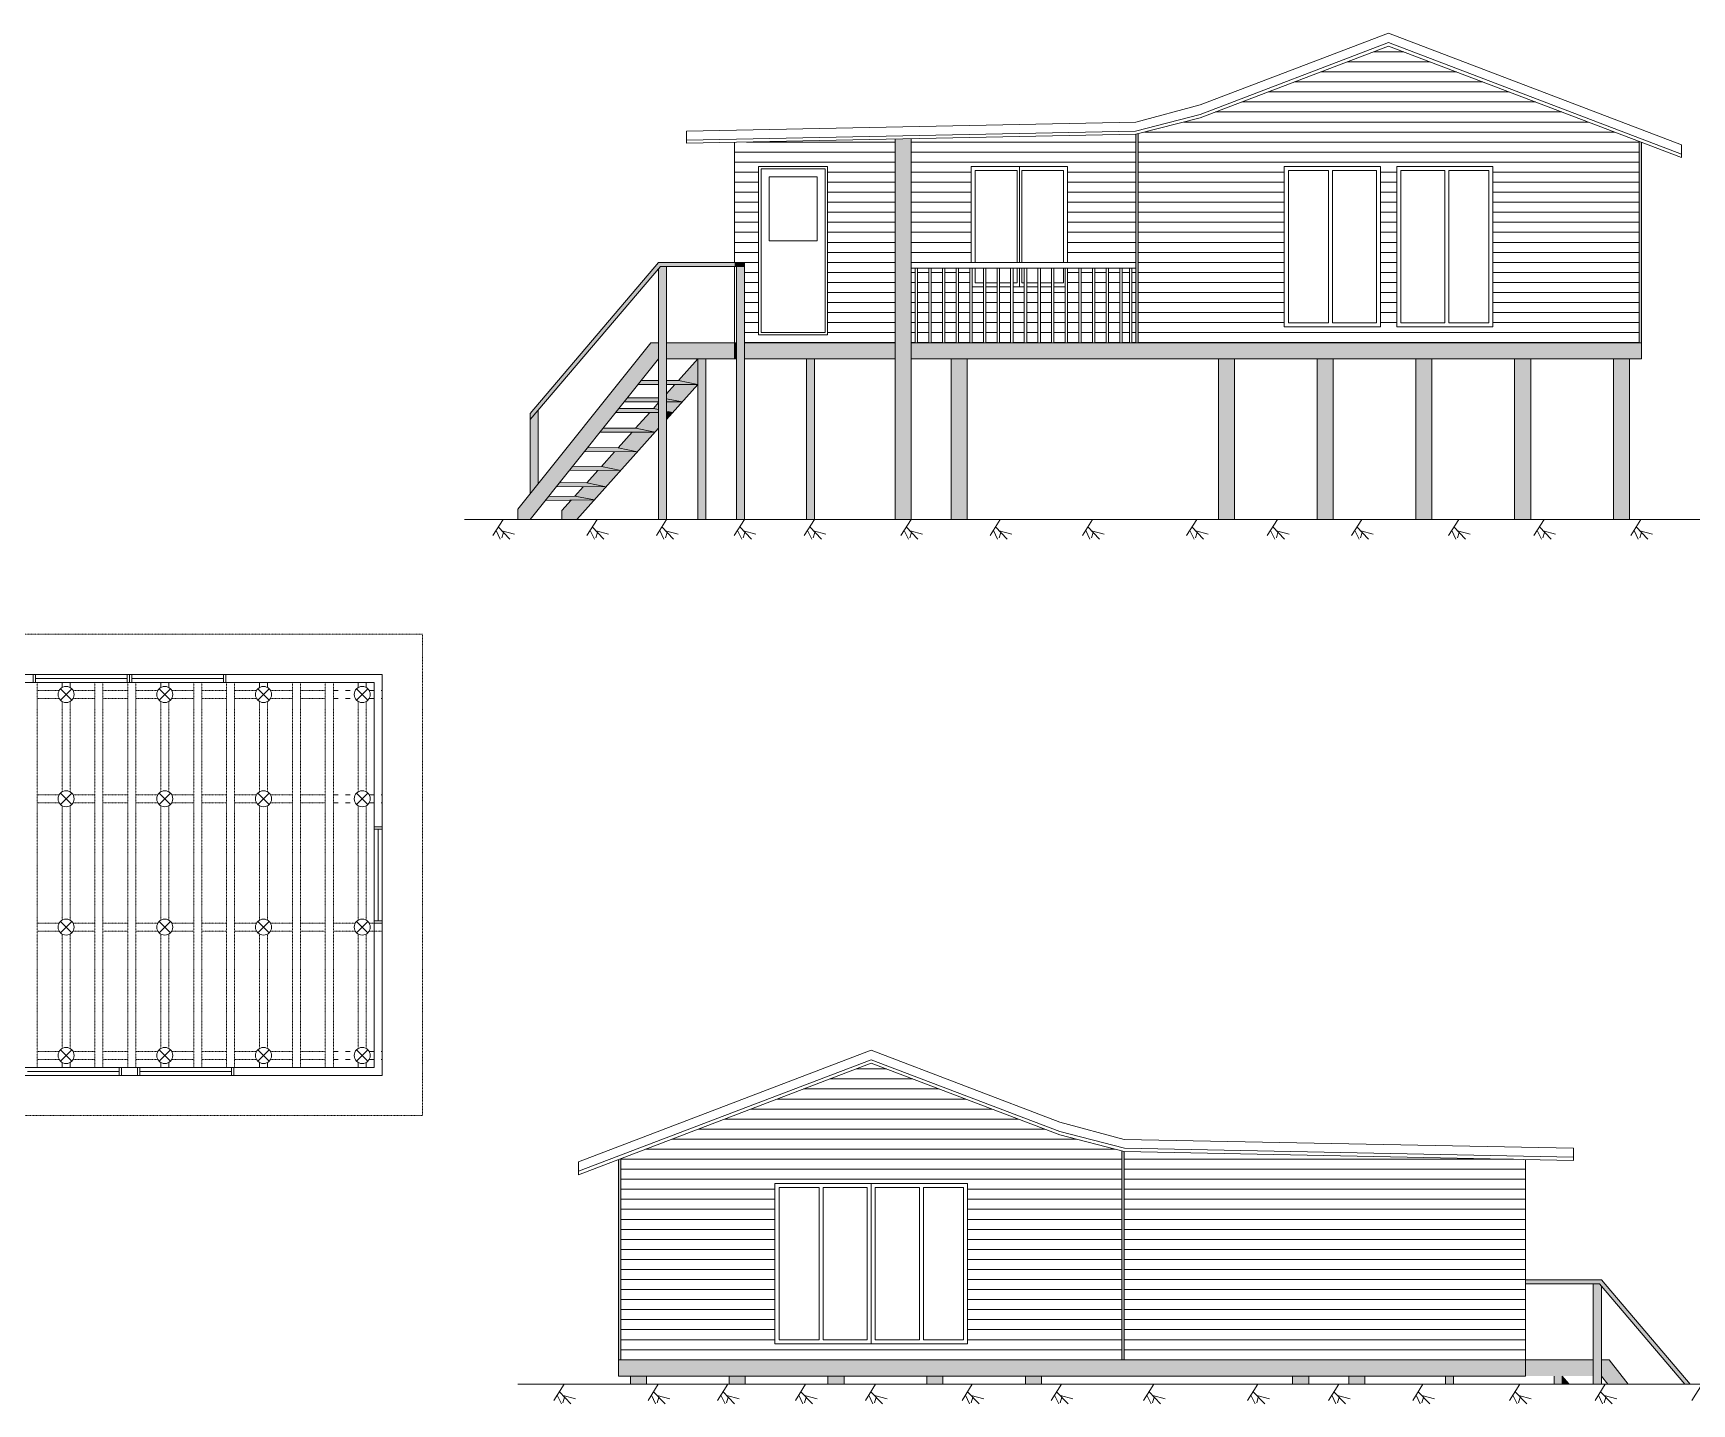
# Model space of a CAD drawing. Header units: millimetres. Extents: x -23978 to 678800, y -72710 to 21371.
# Drawn here: x 647769 to 668435, y 3705 to 20791 of the extents above; entities that cross this region are included whole.
import ezdxf

# ---------------------------------------------------------------- set-up
doc = ezdxf.new("R2010")
doc.units = ezdxf.units.MM
doc.header["$MEASUREMENT"] = 0
doc.linetypes.add('ACAD_ISO03W100', pattern=[30, 12, -18])
doc.linetypes.add('ACAD_ISO10W100', pattern=[18, 12, -3, 0, -3])
for name, color, linetype, lineweight in [('Axis', 1, 'ACAD_ISO10W100', 0), ('common', 4, 'Continuous', 5), ('frame', 1, 'Continuous', 13), ('Main', 6, 'Continuous', 13), ('window', 5, 'Continuous', 5)]:
    doc.layers.add(name, color=color, linetype=linetype, lineweight=lineweight)
doc.layers.add('Hatch', color=7, linetype='Continuous', lineweight=0, true_color=0x6e6e6e)
pattern_1 = [(180, (12098.98, 4308.18), (-7e-15, -125), [])]

msp = doc.modelspace()

# ---------------------------------------------------------------- hatches: boundary and pattern name
at = {"layer": 'Hatch', "ltscale": 5}
h = msp.add_hatch(dxfattribs=at)
h.set_pattern_fill('ANSI31', color=256, scale=1000, angle=135)
h.set_pattern_definition(pattern_1)
h.paths.add_polyline_path([(661537.9, 16930.3), (667777.9, 16930.3), (667777.9, 19441.7), (664657.9, 20630.3), (662307.9, 19735), (661537.9, 19538)])
h.paths.add_polyline_path([(663357.9, 19130.3), (664557.9, 19130.3), (664557.9, 17130.3), (663357.9, 17130.3)], flags=16)
h.paths.add_polyline_path([(663407.9, 19080.3), (663907.9, 19080.3), (663907.9, 17180.3), (663407.9, 17180.3)], flags=0)
h.paths.add_polyline_path([(663957.9, 19080.3), (664507.9, 19080.3), (664507.9, 17180.3), (663957.9, 17180.3)], flags=0)
h.paths.add_polyline_path([(664757.9, 19130.3), (665957.9, 19130.3), (665957.9, 17130.3), (664757.9, 17130.3)], flags=16)
h.paths.add_polyline_path([(664807.9, 19080.3), (665357.9, 19080.3), (665357.9, 17180.3), (664807.9, 17180.3)], flags=0)
h.paths.add_polyline_path([(665407.9, 19080.3), (665907.9, 19080.3), (665907.9, 17180.3), (665407.9, 17180.3)], flags=0)
at = {"layer": 'Hatch', "linetype": 'ACAD_ISO03W100', "ltscale": 20}
h = msp.add_hatch(color=256, dxfattribs=at)
h.dxf.hatch_style = 1
h.paths.add_polyline_path([(659407.9, 16730.3), (659207.9, 16730.3), (659207.9, 14730.3), (659407.9, 14730.3)])
h.paths.add_polyline_path([(662737.9, 16730.3), (662537.9, 16730.3), (662537.9, 14730.3), (662737.9, 14730.3)])
h.paths.add_polyline_path([(663967.9, 16730.3), (663767.9, 16730.3), (663767.9, 14730.3), (663967.9, 14730.3)])
h.paths.add_polyline_path([(665197.9, 16730.3), (664997.9, 16730.3), (664997.9, 14730.3), (665197.9, 14730.3)])
h.paths.add_polyline_path([(666427.9, 16730.3), (666227.9, 16730.3), (666227.9, 14730.3), (666427.9, 14730.3)])
h.paths.add_polyline_path([(667657.9, 16730.3), (667457.9, 16730.3), (667457.9, 14730.3), (667657.9, 14730.3)])
h.paths.add_polyline_path([(667807.9, 16930.3), (658707.9, 16930.3), (658707.9, 16730.3), (667807.9, 16730.3)])
h.paths.add_polyline_path([(658707.9, 16930.3), (658507.9, 16930.3), (658507.9, 14730.3), (658707.9, 14730.3)])
h.paths.add_polyline_path([(658707.9, 19474.3), (658609.1, 19472.3), (658607.9, 16930.3), (658707.9, 16930.3)])
h.paths.add_polyline_path([(658609.1, 19472.3), (658507.9, 19470.3), (658507.9, 16930.3), (658607.9, 16930.3)])
h.paths.add_polyline_path([(657504.1, 16730.3), (657404.1, 16730.3), (657404.1, 14730.3), (657504.1, 14730.3)])
h.paths.add_polyline_path([(656631.9, 17880.3), (656531.9, 17880.3), (656531.9, 14730.3), (656631.9, 14730.3)])
h.paths.add_polyline_path([(658507.9, 16930.3), (656631.9, 16930.3), (656631.9, 16730.3), (658507.9, 16730.3)])
h.paths.add_polyline_path([(656507.9, 16930.3), (655661.9, 16930.3), (655661.9, 16730.3), (656507.9, 16730.3)], flags=17)
h.paths.add_polyline_path([(656150.9, 16730.3), (656050.9, 16730.3), (656050.9, 14730.3), (656150.9, 14730.3)])
h.paths.add_polyline_path([(655661.9, 16461.5), (655561.9, 16461.8), (655561.9, 14730.3), (655661.9, 14730.3)])
h.paths.add_polyline_path([(655661.9, 17880.3), (655585, 17880.3), (655561.9, 17853.1), (655561.9, 16461.8), (655661.9, 16461.5)], flags=17)
h.paths.add_polyline_path([(655561.9, 16930.3), (655465.8, 16930.3), (653805.8, 14855.3), (653805.8, 14730.3), (653961.9, 14730.3), (655561.9, 16730.3)])
h.paths.add_polyline_path([(654061.9, 16090.8), (653961.9, 15973.3), (653961.9, 15050.4), (654061.9, 15175.4)], flags=17)
h.paths.add_polyline_path([(655585, 17880.3), (655661.9, 17880.3), (656507.9, 17880.3), (656507.9, 17930.3), (655561.9, 17930.3), (653961.9, 16050.4), (653961.9, 15973.3), (654061.9, 16090.8)])
at = {"layer": 'Hatch', "ltscale": 5}
h = msp.add_hatch(dxfattribs=at)
h.set_pattern_fill('ANSI31', color=256, scale=1000, angle=135)
h.set_pattern_definition(pattern_1)
h.paths.add_polyline_path([(658507.9, 19470.3), (656507.9, 19430.3), (656507.9, 17930.3), (656631.9, 17930.3), (656631.9, 16930.3), (658507.9, 16930.3)])
h.paths.add_polyline_path([(657667.9, 17030.3), (656807.9, 17030.3), (656807.9, 19130.3), (657667.9, 19130.3)], flags=16)
h.paths.add_polyline_path([(657637.9, 17060.3), (656837.9, 17060.3), (656837.9, 19100.3), (657637.9, 19100.3)], flags=0)
h.paths.add_polyline_path([(657537.9, 18200.3), (656937.9, 18200.3), (656937.9, 19000.3), (657537.9, 19000.3)], flags=0)
h = msp.add_hatch(dxfattribs=at)
h.set_pattern_fill('ANSI31', color=256, scale=1000, angle=135)
h.set_pattern_definition(pattern_1)
h.paths.add_polyline_path([(658707.9, 17930.3), (659457.9, 17930.3), (659457.9, 19130.3), (660657.9, 19130.3), (660657.9, 17930.3), (661507.9, 17930.3), (661507.9, 19530.3), (658707.9, 19474.3)])
h.paths.add_polyline_path([(658757.9, 17860.3), (658707.9, 17860.3), (658707.9, 16930.3), (658757.9, 16930.3)])
h.paths.add_polyline_path([(658787.9, 16930.3), (658927.9, 16930.3), (658927.9, 17860.3), (658787.9, 17860.3)])
h.paths.add_polyline_path([(658957.9, 16930.3), (659097.9, 16930.3), (659097.9, 17860.3), (658957.9, 17860.3)])
h.paths.add_polyline_path([(659127.9, 16930.3), (659267.9, 16930.3), (659267.9, 17860.3), (659127.9, 17860.3)])
h.paths.add_polyline_path([(659297.9, 16930.3), (659437.9, 16930.3), (659437.9, 17860.3), (659297.9, 17860.3)])
h.paths.add_polyline_path([(659467.9, 16930.3), (659607.9, 16930.3), (659607.9, 17630.3), (659467.9, 17630.3)])
h.paths.add_polyline_path([(659637.9, 16930.3), (659777.9, 16930.3), (659777.9, 17630.3), (659637.9, 17630.3)])
h.paths.add_polyline_path([(659947.9, 17630.3), (659807.9, 17630.3), (659807.9, 16930.3), (659947.9, 16930.3)])
h.paths.add_polyline_path([(660117.9, 17630.3), (659977.9, 17630.3), (659977.9, 16930.3), (660117.9, 16930.3)])
h.paths.add_polyline_path([(660287.9, 17630.3), (660147.9, 17630.3), (660147.9, 16930.3), (660287.9, 16930.3)])
h.paths.add_polyline_path([(660457.9, 17630.3), (660317.9, 17630.3), (660317.9, 16930.3), (660457.9, 16930.3)])
h.paths.add_polyline_path([(660627.9, 17630.3), (660487.9, 17630.3), (660487.9, 16930.3), (660627.9, 16930.3)])
h.paths.add_polyline_path([(660797.9, 17860.3), (660657.9, 17860.3), (660657.9, 16930.3), (660797.9, 16930.3)])
h.paths.add_polyline_path([(660967.9, 17860.3), (660827.9, 17860.3), (660827.9, 16930.3), (660967.9, 16930.3)])
h.paths.add_polyline_path([(660997.9, 16930.3), (661137.9, 16930.3), (661137.9, 17860.3), (660997.9, 17860.3)])
h.paths.add_polyline_path([(661307.9, 17860.3), (661167.9, 17860.3), (661167.9, 16930.3), (661307.9, 16930.3)])
h.paths.add_polyline_path([(661427.9, 17860.3), (661337.9, 17860.3), (661337.9, 16930.3), (661427.9, 16930.3)])
h.paths.add_polyline_path([(661457.9, 16930.3), (661507.9, 16930.3), (661507.9, 17860.3), (661457.9, 17860.3)])
at = {"layer": 'Hatch', "linetype": 'ACAD_ISO03W100', "ltscale": 20}
h = msp.add_hatch(color=256, dxfattribs=at)
h.dxf.hatch_style = 1
h.paths.add_polyline_path([(667807.9, 19430.3), (667777.9, 19441.7), (667777.9, 16930.3), (667807.9, 16930.3)])
h.paths.add_polyline_path([(661537.9, 19538), (661507.9, 19530.3), (661507.9, 16930.3), (661537.9, 16930.3)])
h = msp.add_hatch(color=256, dxfattribs=at)
h.dxf.hatch_style = 1
h.paths.add_polyline_path([(656631.9, 17930.3), (656507.9, 17930.3), (656507.9, 17880.3), (656631.9, 17880.3)])
h = msp.add_hatch(color=256, dxfattribs=at)
h.dxf.hatch_style = 1
h.paths.add_polyline_path([(656531.9, 16930.3), (656507.9, 16930.3), (656507.9, 16730.3), (656531.9, 16730.3)])
h = msp.add_hatch(color=256, dxfattribs=at)
h.dxf.hatch_style = 1
h.paths.add_polyline_path([(654907.5, 15135.8), (654621.1, 15136.8), (654517.3, 15021.1), (654762.7, 14974.4)])
h.paths.add_polyline_path([(655089.9, 15339.1), (654803.5, 15340.1), (654665.9, 15186.7), (654907.5, 15135.8)])
h.paths.add_polyline_path([(655298.9, 15572.1), (655012.6, 15573.1), (654848.3, 15390), (655089.9, 15339.1)])
h.paths.add_polyline_path([(655517.1, 15815.2), (655230.7, 15816.2), (655057.3, 15622.9), (655298.9, 15572.1)])
h.paths.add_polyline_path([(655561.9, 16061.7), (655451.3, 16062.1), (655275.4, 15866), (655517.1, 15815.2), (655561.9, 15865.1)])
h.paths.add_polyline_path([(655856.4, 16193.4), (655661.9, 16194), (655661.9, 16077), (655737.7, 16061.1)])
h.paths.add_polyline_path([(655561.9, 16185.3), (655496, 16111.9), (655561.9, 16098.1)])
h.paths.add_polyline_path([(656050.9, 16410.1), (655764.5, 16411.1), (655661.9, 16296.7), (655661.9, 16234.3), (655856.4, 16193.4)])
h.paths.add_polyline_path([(656050.9, 16730.3), (655809.2, 16461), (656050.9, 16410.1)])
h = msp.add_hatch(color=256, dxfattribs=at)
h.dxf.hatch_style = 1
h.paths.add_polyline_path([(655561.9, 16461.8), (655347.7, 16462.5), (655307.8, 16412.7), (655561.9, 16411.8)])
h.paths.add_polyline_path([(655809.2, 16461), (655661.9, 16461.5), (655661.9, 16411.5), (656050.9, 16410.1)])
h.paths.add_polyline_path([(655661.9, 16234.3), (655661.9, 16194), (655856.4, 16193.4)])
h.paths.add_polyline_path([(655561.9, 16244.4), (655174.2, 16245.7), (655134.3, 16195.8), (655561.9, 16194.4)])
h.paths.add_polyline_path([(655561.9, 16098.1), (655496, 16111.9), (655068.4, 16113.4), (655028.5, 16063.5), (655561.9, 16061.7)])
h.paths.add_polyline_path([(655661.9, 16077), (655661.9, 16061.3), (655737.7, 16061.1)])
h.paths.add_polyline_path([(655275.4, 15866), (654871.6, 15867.4), (654831.7, 15817.5), (655517.1, 15815.2)])
h.paths.add_polyline_path([(655057.3, 15622.9), (654677.1, 15624.2), (654637.2, 15574.4), (655298.9, 15572.1)])
h.paths.add_polyline_path([(654848.3, 15390), (654490.6, 15391.2), (654450.7, 15341.3), (655089.9, 15339.1)])
h.paths.add_polyline_path([(654665.9, 15186.7), (654327.9, 15187.8), (654288.1, 15138), (654907.5, 15135.8)])
h.paths.add_polyline_path([(654519, 15020.8), (654190.4, 15015.9), (654149.9, 14965.3), (654762.7, 14974.4)])
h = msp.add_hatch(color=256, dxfattribs=at)
h.dxf.hatch_style = 1
h.paths.add_polyline_path([(655737.7, 16061.1), (655661.9, 16061.3), (655661.9, 15976.6)])
h = msp.add_hatch(color=256, dxfattribs=at)
h.dxf.hatch_style = 1
h.paths.add_polyline_path([(654762.7, 14974.4), (654471.5, 14970.1), (654356.3, 14841.7), (654356.3, 14730.3), (654543.6, 14730.3)])
at = {"layer": 'Hatch', "ltscale": 5}
h = msp.add_hatch(dxfattribs=at)
h.set_pattern_fill('ANSI31', color=256, scale=1000, angle=135)
h.set_pattern_definition([(180, (-7086.78, -8370.44), (-7e-15, -125), [])])
h.paths.add_polyline_path([(655091.7, 4251.7), (661331.7, 4251.7), (661331.7, 6859.3), (660561.7, 7056.4), (658211.7, 7951.7), (655091.7, 6763.1)])
h.paths.add_polyline_path([(657011.7, 6451.7), (658211.7, 6451.7), (659411.7, 6451.7), (659411.7, 4451.7), (658211.7, 4451.7), (657011.7, 4451.7)], flags=16)
h.paths.add_polyline_path([(657061.7, 6401.7), (657561.7, 6401.7), (657561.7, 4501.7), (657061.7, 4501.7)], flags=0)
h.paths.add_polyline_path([(657611.7, 6401.7), (658161.7, 6401.7), (658161.7, 4501.7), (657611.7, 4501.7)], flags=0)
h.paths.add_polyline_path([(658261.7, 6401.7), (658811.7, 6401.7), (658811.7, 4501.7), (658261.7, 4501.7)], flags=0)
h.paths.add_polyline_path([(658861.7, 6401.7), (659361.7, 6401.7), (659361.7, 4501.7), (658861.7, 4501.7)], flags=0)
h.paths.add_polyline_path([(666361.7, 4251.7), (666361.7, 6751.7), (661361.7, 6851.7), (661361.7, 4251.7)])
at = {"layer": 'Hatch', "linetype": 'ACAD_ISO03W100', "ltscale": 20}
h = msp.add_hatch(color=256, dxfattribs=at)
h.dxf.hatch_style = 1
h.paths.add_polyline_path([(655061.7, 6751.7), (655091.7, 6763.1), (655091.7, 4251.7), (655061.7, 4251.7)])
h.paths.add_polyline_path([(661331.7, 6859.3), (661361.7, 6851.7), (661361.7, 4251.7), (661331.7, 4251.7)])
h = msp.add_hatch(color=256, dxfattribs=at)
h.dxf.hatch_style = 1
h.paths.add_polyline_path([(655411.7, 4051.7), (655211.7, 4051.7), (655211.7, 3951.7), (655411.7, 3951.7)])
h.paths.add_polyline_path([(656641.7, 4051.7), (656441.7, 4051.7), (656441.7, 3951.7), (656641.7, 3951.7)])
h.paths.add_polyline_path([(657871.7, 4051.7), (657671.7, 4051.7), (657671.7, 3951.7), (657871.7, 3951.7)])
h.paths.add_polyline_path([(659101.7, 4051.7), (658901.7, 4051.7), (658901.7, 3951.7), (659101.7, 3951.7)])
h.paths.add_polyline_path([(660331.7, 4051.7), (660131.7, 4051.7), (660131.7, 3951.7), (660331.7, 3951.7)])
h.paths.add_polyline_path([(663661.7, 4051.7), (663461.7, 4051.7), (663461.7, 3951.7), (663661.7, 3951.7)])
h.paths.add_polyline_path([(664361.7, 4051.7), (664161.7, 4051.7), (664161.7, 3951.7), (664361.7, 3951.7)])
h.paths.add_polyline_path([(665465.6, 4051.7), (665365.6, 4051.7), (665365.6, 3951.7), (665465.6, 3951.7)])
h.paths.add_polyline_path([(666818.8, 4051.7), (666718.8, 4051.7), (666718.8, 3951.7), (666818.8, 3951.7)], flags=17)
h.paths.add_polyline_path([(667207.8, 4251.7), (666361.7, 4251.7), (666361.7, 4051.7), (667207.8, 4051.7)], flags=17)
h.paths.add_polyline_path([(667307.8, 5174.5), (667284.7, 5201.7), (667207.8, 5201.7), (667207.8, 3951.7), (667307.8, 3951.7)], flags=17)
h.paths.add_polyline_path([(667307.8, 5251.7), (666361.7, 5251.7), (666361.7, 5201.7), (667284.7, 5201.7), (667307.8, 5174.5), (668348.6, 3951.7), (668414.2, 3951.7)])
h.paths.add_polyline_path([(667403.9, 4251.7), (667307.8, 4251.7), (667307.8, 4051.7), (667387.8, 3951.7), (667643.9, 3951.7)], flags=17)
h = msp.add_hatch(color=256, dxfattribs=at)
h.dxf.hatch_style = 1
h.paths.add_polyline_path([(655061.7, 4251.7), (666361.7, 4251.7), (666361.7, 4051.7), (655061.7, 4051.7)])
h = msp.add_hatch(color=256, dxfattribs=at)
h.dxf.hatch_style = 1
h.paths.add_polyline_path([(666818.8, 4051.7), (666818.8, 3951.7), (666908.5, 3951.7)])

# ---------------------------------------------------------------- linework, layer by layer
at = {"layer": 'Axis', "ltscale": 5}
msp.add_line((656507.9, 16730.3), (656531.9, 16730.3), dxfattribs=at)
at = {"layer": 'common', "ltscale": 20}
for p, q in [((658507.9, 19470.3), (658507.9, 14730.3)), ((658707.9, 19474.3), (658707.9, 14730.3)), ((653961.9, 16050.4), (655561.9, 17930.3)), ((653961.9, 15973.3), (655585, 17880.3)), ((655561.9, 17930.3), (656631.9, 17930.3)), ((655561.9, 14730.3), (655561.9, 17853.1)), ((655585, 17880.3), (656631.9, 17880.3)), ((655661.9, 14730.3), (655661.9, 17880.3)), ((656531.9, 14730.3), (656531.9, 17880.3)), ((656631.9, 14730.3), (656631.9, 17930.3)), ((655465.8, 16930.3), (653805.8, 14855.3)), ((655561.9, 16930.3), (655465.8, 16930.3)), ((656507.9, 16930.3), (655661.9, 16930.3)), ((656507.9, 16930.3), (656507.9, 16730.3)), ((667807.9, 16930.3), (658707.9, 16930.3)), ((667807.9, 16930.3), (667807.9, 16730.3)), ((655561.9, 16730.3), (653961.9, 14730.3)), ((656531.9, 16730.3), (655661.9, 16730.3)), ((656050.9, 16730.3), (655809.2, 16461)), ((656050.9, 14730.3), (656050.9, 16730.3)), ((656150.9, 14730.3), (656150.9, 16730.3)), ((656631.9, 16730.3), (658507.9, 16730.3)), ((657404.1, 16730.3), (657404.1, 14730.3)), ((657504.1, 16730.3), (657504.1, 14730.3)), ((658707.9, 16730.3), (667807.9, 16730.3)), ((659207.9, 16730.3), (659207.9, 14730.3)), ((659407.9, 16730.3), (659407.9, 14730.3)), ((662537.9, 16730.3), (662537.9, 14730.3)), ((662737.9, 16730.3), (662737.9, 14730.3)), ((663767.9, 16730.3), (663767.9, 14730.3)), ((663967.9, 16730.3), (663967.9, 14730.3)), ((664997.9, 16730.3), (664997.9, 14730.3)), ((665197.9, 16730.3), (665197.9, 14730.3)), ((666227.9, 16730.3), (666227.9, 14730.3)), ((666427.9, 16730.3), (666427.9, 14730.3)), ((667457.9, 16730.3), (667457.9, 14730.3)), ((667657.9, 16730.3), (667657.9, 14730.3)), ((655307.8, 16412.7), (655561.9, 16411.8)), ((655347.7, 16462.5), (655561.9, 16461.8)), ((655661.9, 16461.5), (655809.2, 16461)), ((655661.9, 16411.5), (656050.9, 16410.1)), ((655764.5, 16411.1), (655661.9, 16296.7)), ((656050.9, 16410.1), (655661.9, 15976.6)), ((656050.9, 16410.1), (655809.2, 16461)), ((655134.3, 16195.8), (655561.9, 16194.4)), ((655174.2, 16245.7), (655561.9, 16244.4)), ((655561.9, 16185.3), (655496, 16111.9)), ((655856.4, 16193.4), (655661.9, 16234.3)), ((655661.9, 16194), (655856.4, 16193.4)), ((653961.9, 15050.4), (653961.9, 16050.4)), ((654061.9, 15175.4), (654061.9, 16090.8)), ((655028.5, 16063.5), (655561.9, 16061.7)), ((655068.4, 16113.4), (655496, 16111.9)), ((655451.3, 16062.1), (655275.4, 15866)), ((655561.9, 16098.1), (655496, 16111.9)), ((655737.7, 16061.1), (655661.9, 16077)), ((655661.9, 16061.3), (655737.7, 16061.1)), ((655561.9, 15865.1), (654543.6, 14730.3)), ((654831.7, 15817.5), (655517.1, 15815.2)), ((654871.6, 15867.4), (655275.4, 15866)), ((655230.7, 15816.2), (655057.3, 15622.9)), ((655517.1, 15815.2), (655275.4, 15866)), ((654637.2, 15574.4), (655298.9, 15572.1)), ((654677.1, 15624.2), (655057.3, 15622.9)), ((655012.6, 15573.1), (654848.3, 15390)), ((655298.9, 15572.1), (655057.3, 15622.9)), ((654450.7, 15341.3), (655089.9, 15339.1)), ((654490.6, 15391.2), (654848.3, 15390)), ((654803.5, 15340.1), (654665.9, 15186.7)), ((655089.9, 15339.1), (654848.3, 15390)), ((654288.1, 15138), (654907.5, 15135.8)), ((654327.9, 15187.8), (654665.9, 15186.7)), ((654621.1, 15136.8), (654517, 15020.8)), ((654907.5, 15135.8), (654665.9, 15186.7)), ((654149.9, 14965.3), (654762.7, 14974.4)), ((654190.4, 15015.9), (654519, 15020.8)), ((654471.5, 14970.1), (654356.3, 14841.7)), ((654762.7, 14974.4), (654517.3, 15021.1)), ((653805.8, 14730.3), (653805.8, 14855.3)), ((654356.3, 14730.3), (654356.3, 14841.7)), ((655661.9, 14730.3), (655561.9, 14730.3)), ((656150.9, 14730.3), (656050.9, 14730.3)), ((656631.9, 14730.3), (656531.9, 14730.3)), ((657404.1, 14730.3), (657504.1, 14730.3)), ((658707.9, 14730.3), (658507.9, 14730.3)), ((659407.9, 14730.3), (659207.9, 14730.3)), ((662737.9, 14730.3), (662537.9, 14730.3)), ((663967.9, 14730.3), (663767.9, 14730.3)), ((665197.9, 14730.3), (664997.9, 14730.3)), ((666427.9, 14730.3), (666227.9, 14730.3)), ((667657.9, 14730.3), (667457.9, 14730.3))]:
    msp.add_line(p, q, dxfattribs=at)
at = {"layer": 'common', "linetype": 'Continuous', "ltscale": 5}
for p, q in [((658707.9, 17930.3), (661507.9, 17930.3)), ((658707.9, 17930.3), (658707.9, 17860.3)), ((658707.9, 17860.3), (661507.9, 17860.3)), ((658757.9, 17860.3), (658757.9, 16930.3)), ((658757.9, 17860.3), (658787.9, 17860.3)), ((658787.9, 17860.3), (658787.9, 16930.3)), ((658927.9, 17860.3), (658927.9, 16930.3)), ((658927.9, 17860.3), (658957.9, 17860.3)), ((658957.9, 17860.3), (658957.9, 16930.3)), ((659097.9, 17860.3), (659097.9, 16930.3)), ((659097.9, 17860.3), (659127.9, 17860.3)), ((659127.9, 17860.3), (659127.9, 16930.3)), ((659267.9, 17860.3), (659267.9, 16930.3)), ((659267.9, 17860.3), (659297.9, 17860.3)), ((659297.9, 17860.3), (659297.9, 16930.3)), ((659437.9, 17860.3), (659437.9, 16930.3)), ((659437.9, 17860.3), (659467.9, 17860.3)), ((659467.9, 17860.3), (659467.9, 16930.3)), ((659607.9, 17860.3), (659607.9, 16930.3)), ((659607.9, 17860.3), (659637.9, 17860.3)), ((659637.9, 17860.3), (659637.9, 16930.3)), ((659777.9, 17860.3), (659777.9, 16930.3)), ((659777.9, 17860.3), (659807.9, 17860.3)), ((659807.9, 17860.3), (659807.9, 16930.3)), ((659947.9, 17860.3), (659947.9, 16930.3)), ((659947.9, 17860.3), (659977.9, 17860.3)), ((659977.9, 17860.3), (659977.9, 16930.3)), ((660117.9, 17860.3), (660117.9, 16930.3)), ((660117.9, 17860.3), (660147.9, 17860.3)), ((660147.9, 17860.3), (660147.9, 16930.3)), ((660287.9, 17860.3), (660287.9, 16930.3)), ((660287.9, 17860.3), (660317.9, 17860.3)), ((660317.9, 17860.3), (660317.9, 16930.3)), ((660457.9, 17860.3), (660457.9, 16930.3)), ((660457.9, 17860.3), (660487.9, 17860.3)), ((660487.9, 17860.3), (660487.9, 16930.3)), ((660627.9, 17860.3), (660627.9, 16930.3)), ((660627.9, 17860.3), (660657.9, 17860.3)), ((660657.9, 17860.3), (660657.9, 16930.3)), ((660797.9, 17860.3), (660797.9, 16930.3)), ((660797.9, 17860.3), (660827.9, 17860.3)), ((660827.9, 17860.3), (660827.9, 16930.3)), ((660967.9, 17860.3), (660967.9, 16930.3)), ((660967.9, 17860.3), (660997.9, 17860.3)), ((660997.9, 17860.3), (660997.9, 16930.3)), ((661137.9, 17860.3), (661137.9, 16930.3)), ((661137.9, 17860.3), (661167.9, 17860.3)), ((661167.9, 17860.3), (661167.9, 16930.3)), ((661307.9, 17860.3), (661307.9, 16930.3)), ((661307.9, 17860.3), (661337.9, 17860.3)), ((661337.9, 17860.3), (661337.9, 16930.3)), ((661427.9, 17860.3), (661427.9, 16930.3)), ((661427.9, 17860.3), (661457.9, 17860.3)), ((661457.9, 17860.3), (661457.9, 16930.3)), ((661507.9, 17930.3), (661507.9, 17860.3)), ((658757.9, 16930.3), (658787.9, 16930.3)), ((658927.9, 16930.3), (658957.9, 16930.3)), ((659097.9, 16930.3), (659127.9, 16930.3)), ((659267.9, 16930.3), (659297.9, 16930.3)), ((659437.9, 16930.3), (659467.9, 16930.3)), ((659607.9, 16930.3), (659637.9, 16930.3)), ((659777.9, 16930.3), (659807.9, 16930.3)), ((659947.9, 16930.3), (659977.9, 16930.3)), ((660117.9, 16930.3), (660147.9, 16930.3)), ((660287.9, 16930.3), (660317.9, 16930.3)), ((660457.9, 16930.3), (660487.9, 16930.3)), ((660627.9, 16930.3), (660657.9, 16930.3)), ((660797.9, 16930.3), (660827.9, 16930.3)), ((660967.9, 16930.3), (660997.9, 16930.3)), ((661137.9, 16930.3), (661167.9, 16930.3)), ((661307.9, 16930.3), (661337.9, 16930.3)), ((661427.9, 16930.3), (661457.9, 16930.3)), ((667307.8, 5251.7), (666361.7, 5251.7)), ((667284.7, 5201.7), (666361.7, 5201.7)), ((667207.8, 3951.7), (667207.8, 5201.7)), ((668348.6, 3951.7), (667284.7, 5201.7)), ((668414.2, 3951.7), (667307.8, 5251.7)), ((667307.8, 3951.7), (667307.8, 5174.5)), ((655061.7, 4251.7), (655061.7, 4051.7)), ((655061.7, 4251.7), (666361.7, 4251.7)), ((666361.7, 4251.7), (666361.7, 4051.7)), ((666361.7, 4251.7), (667207.8, 4251.7)), ((667307.8, 4251.7), (667403.9, 4251.7)), ((667403.9, 4251.7), (667643.9, 3951.7)), ((666361.7, 4051.7), (655061.7, 4051.7)), ((655211.7, 4051.7), (655211.7, 3951.7)), ((655411.7, 4051.7), (655411.7, 3951.7)), ((656441.7, 4051.7), (656441.7, 3951.7)), ((656641.7, 4051.7), (656641.7, 3951.7)), ((657671.7, 4051.7), (657671.7, 3951.7)), ((657871.7, 4051.7), (657871.7, 3951.7)), ((658901.7, 4051.7), (658901.7, 3951.7)), ((659101.7, 4051.7), (659101.7, 3951.7)), ((660131.7, 4051.7), (660131.7, 3951.7)), ((660331.7, 4051.7), (660331.7, 3951.7)), ((663461.7, 4051.7), (663461.7, 3951.7)), ((663661.7, 4051.7), (663661.7, 3951.7)), ((664161.7, 4051.7), (664161.7, 3951.7)), ((664361.7, 4051.7), (664361.7, 3951.7)), ((665365.6, 4051.7), (665365.6, 3951.7)), ((665465.6, 4051.7), (665465.6, 3951.7)), ((666718.8, 3951.7), (666718.8, 4051.7)), ((666818.8, 3951.7), (666818.8, 4051.7)), ((666818.8, 4051.7), (666908.5, 3951.7)), ((667307.8, 4051.7), (667387.8, 3951.7))]:
    msp.add_line(p, q, dxfattribs=at)
at = {"layer": 'frame', "linetype": 'ACAD_ISO03W100', "ltscale": 5}
for p, q in [((647818.8, 12697.1), (647718.8, 12697.1)), ((648128.8, 12697.1), (648128.8, 12633.7)), ((648228.8, 12697.1), (648128.8, 12697.1)), ((648228.8, 12697.1), (648228.8, 12633.7)), ((648638.8, 12697.1), (648538.8, 12697.1)), ((649048.8, 12697.1), (648948.8, 12697.1)), ((649358.8, 12697.1), (649358.8, 12633.7)), ((649458.8, 12697.1), (649358.8, 12697.1)), ((649458.8, 12697.1), (649458.8, 12633.7)), ((649868.8, 12697.1), (649768.8, 12697.1)), ((650278.8, 12697.1), (650178.8, 12697.1)), ((650588.8, 12697.1), (650588.8, 12633.7)), ((650688.8, 12697.1), (650588.8, 12697.1)), ((650688.8, 12697.1), (650688.8, 12633.7)), ((651098.8, 12697.1), (650998.8, 12697.1)), ((651508.8, 12697.1), (651408.8, 12697.1)), ((651818.8, 12697.1), (651818.8, 12633.7)), ((651918.8, 12697.1), (651818.8, 12697.1)), ((651918.8, 12697.1), (651918.8, 12633.7)), ((651508.8, 12597.1), (651782.2, 12597.1)), ((651508.8, 12497.1), (651782.2, 12497.1)), ((651955.4, 12597.1), (652118.8, 12597.1)), ((651955.4, 12497.1), (652118.8, 12497.1)), ((651508.8, 11297.1), (651782.2, 11297.1)), ((651508.8, 11197.1), (651782.2, 11197.1)), ((651955.4, 11297.1), (652118.8, 11297.1)), ((651955.4, 11197.1), (652118.8, 11197.1)), ((652118.8, 11297.1), (652118.8, 11197.1)), ((652118.8, 9697.1), (652118.8, 9597.1)), ((651508.8, 8097.1), (651782.2, 8097.1)), ((651955.4, 8097.1), (652118.8, 8097.1)), ((652118.8, 8097.1), (652118.8, 7997.1)), ((647818.8, 7897.1), (647718.8, 7897.1)), ((648128.8, 7960.5), (648128.8, 7897.1)), ((648228.8, 7897.1), (648128.8, 7897.1)), ((648228.8, 7960.5), (648228.8, 7897.1)), ((648638.8, 7897.1), (648538.8, 7897.1)), ((649048.8, 7897.1), (648948.8, 7897.1)), ((649358.8, 7960.5), (649358.8, 7897.1)), ((649458.8, 7897.1), (649358.8, 7897.1)), ((649458.8, 7960.5), (649458.8, 7897.1)), ((649868.8, 7897.1), (649768.8, 7897.1)), ((650278.8, 7897.1), (650178.8, 7897.1)), ((650588.8, 7960.5), (650588.8, 7897.1)), ((650688.8, 7897.1), (650588.8, 7897.1)), ((650688.8, 7960.5), (650688.8, 7897.1)), ((651098.8, 7897.1), (650998.8, 7897.1)), ((651508.8, 7897.1), (651408.8, 7897.1)), ((651508.8, 7997.1), (651782.2, 7997.1)), ((651818.8, 7960.5), (651818.8, 7897.1)), ((651918.8, 7897.1), (651818.8, 7897.1)), ((651918.8, 7960.5), (651918.8, 7897.1)), ((651955.4, 7997.1), (652118.8, 7997.1))]:
    msp.add_line(p, q, dxfattribs=at)
at = {"layer": 'frame', "linetype": 'ACAD_ISO03W100', "ltscale": 0.002}
for p, q in [((647818.8, 12697.1), (647818.8, 7897.1)), ((648538.8, 12697.1), (648538.8, 7897.1)), ((648638.8, 12697.1), (648638.8, 7897.1)), ((648948.8, 12697.1), (648948.8, 7897.1)), ((649048.8, 12697.1), (649048.8, 7897.1)), ((649768.8, 12697.1), (649768.8, 7897.1)), ((649868.8, 12697.1), (649868.8, 7897.1)), ((650178.8, 12697.1), (650178.8, 7897.1)), ((650278.8, 12697.1), (650278.8, 7897.1)), ((650998.8, 12697.1), (650998.8, 7897.1)), ((651098.8, 12697.1), (651098.8, 7897.1)), ((651408.8, 12697.1), (651408.8, 7897.1)), ((651508.8, 12697.1), (651508.8, 7897.1)), ((647818.8, 12597.1), (648092.2, 12597.1)), ((647818.8, 12497.1), (648092.2, 12497.1)), ((648128.8, 12460.5), (648128.8, 11333.7)), ((648228.8, 12460.5), (648228.8, 11333.7)), ((648265.4, 12597.1), (648538.8, 12597.1)), ((648265.4, 12497.1), (648538.8, 12497.1)), ((648638.8, 12597.1), (648948.8, 12597.1)), ((648638.8, 12497.1), (648948.8, 12497.1)), ((649048.8, 12597.1), (649322.2, 12597.1)), ((649048.8, 12497.1), (649322.2, 12497.1)), ((649358.8, 12460.5), (649358.8, 11333.7)), ((649458.8, 12460.5), (649458.8, 11333.7)), ((649495.4, 12597.1), (649768.8, 12597.1)), ((649495.4, 12497.1), (649768.8, 12497.1)), ((649868.8, 12597.1), (650178.8, 12597.1)), ((649868.8, 12497.1), (650178.8, 12497.1)), ((650278.8, 12597.1), (650552.2, 12597.1)), ((650278.8, 12497.1), (650552.2, 12497.1)), ((650588.8, 12460.5), (650588.8, 11333.7)), ((650688.8, 12460.5), (650688.8, 11333.7)), ((650725.4, 12597.1), (650998.8, 12597.1)), ((650725.4, 12497.1), (650998.8, 12497.1)), ((651098.8, 12597.1), (651408.8, 12597.1)), ((651098.8, 12497.1), (651408.8, 12497.1)), ((651818.8, 12460.5), (651818.8, 11333.7)), ((651918.8, 12460.5), (651918.8, 11333.7)), ((652118.8, 12497.1), (652118.8, 12597.1)), ((647818.8, 11297.1), (648092.2, 11297.1)), ((647818.8, 11197.1), (648092.2, 11197.1)), ((648128.8, 11160.5), (648128.8, 9733.7)), ((648228.8, 11160.5), (648228.8, 9733.7)), ((648265.4, 11297.1), (648538.8, 11297.1)), ((648265.4, 11197.1), (648538.8, 11197.1)), ((648638.8, 11297.1), (648948.8, 11297.1)), ((648638.8, 11197.1), (648948.8, 11197.1)), ((649048.8, 11297.1), (649322.2, 11297.1)), ((649048.8, 11197.1), (649322.2, 11197.1)), ((649358.8, 11160.5), (649358.8, 9733.7)), ((649458.8, 11160.5), (649458.8, 9733.7)), ((649495.4, 11297.1), (649768.8, 11297.1)), ((649495.4, 11197.1), (649768.8, 11197.1)), ((649868.8, 11297.1), (650178.8, 11297.1)), ((649868.8, 11197.1), (650178.8, 11197.1)), ((650278.8, 11297.1), (650552.2, 11297.1)), ((650278.8, 11197.1), (650552.2, 11197.1)), ((650588.8, 11160.5), (650588.8, 9733.7)), ((650688.8, 11160.5), (650688.8, 9733.7)), ((650725.4, 11297.1), (650998.8, 11297.1)), ((650725.4, 11197.1), (650998.8, 11197.1)), ((651098.8, 11297.1), (651408.8, 11297.1)), ((651098.8, 11197.1), (651408.8, 11197.1)), ((651818.8, 11160.5), (651818.8, 9733.7)), ((651918.8, 11160.5), (651918.8, 9733.7)), ((647818.8, 9697.1), (648092.2, 9697.1)), ((647818.8, 9597.1), (648092.2, 9597.1)), ((648128.8, 9560.5), (648128.8, 8133.7)), ((648228.8, 9560.5), (648228.8, 8133.7)), ((648265.4, 9697.1), (648538.8, 9697.1)), ((648265.4, 9597.1), (648538.8, 9597.1)), ((648638.8, 9697.1), (648948.8, 9697.1)), ((648638.8, 9597.1), (648948.8, 9597.1)), ((649048.8, 9697.1), (649322.2, 9697.1)), ((649048.8, 9597.1), (649322.2, 9597.1)), ((649358.8, 9560.5), (649358.8, 8133.7)), ((649458.8, 9560.5), (649458.8, 8133.7)), ((649495.4, 9697.1), (649768.8, 9697.1)), ((649495.4, 9597.1), (649768.8, 9597.1)), ((649868.8, 9697.1), (650178.8, 9697.1)), ((649868.8, 9597.1), (650178.8, 9597.1)), ((650278.8, 9697.1), (650552.2, 9697.1)), ((650278.8, 9597.1), (650552.2, 9597.1)), ((650588.8, 9560.5), (650588.8, 8133.7)), ((650688.8, 9560.5), (650688.8, 8133.7)), ((650725.4, 9697.1), (650998.8, 9697.1)), ((650725.4, 9597.1), (650998.8, 9597.1)), ((651098.8, 9697.1), (651408.8, 9697.1)), ((651098.8, 9597.1), (651408.8, 9597.1)), ((651508.8, 9697.1), (651782.2, 9697.1)), ((651508.8, 9597.1), (651782.2, 9597.1)), ((651818.8, 9560.5), (651818.8, 8133.7)), ((651918.8, 9560.5), (651918.8, 8133.7)), ((651955.4, 9697.1), (652118.8, 9697.1)), ((651955.4, 9597.1), (652118.8, 9597.1)), ((647818.8, 8097.1), (648092.2, 8097.1)), ((648265.4, 8097.1), (648538.8, 8097.1)), ((648638.8, 8097.1), (648948.8, 8097.1)), ((649048.8, 8097.1), (649322.2, 8097.1)), ((649495.4, 8097.1), (649768.8, 8097.1)), ((649868.8, 8097.1), (650178.8, 8097.1)), ((650278.8, 8097.1), (650552.2, 8097.1)), ((650725.4, 8097.1), (650998.8, 8097.1)), ((651098.8, 8097.1), (651408.8, 8097.1)), ((647818.8, 7997.1), (648092.2, 7997.1)), ((648265.4, 7997.1), (648538.8, 7997.1)), ((648638.8, 7997.1), (648948.8, 7997.1)), ((649048.8, 7997.1), (649322.2, 7997.1)), ((649495.4, 7997.1), (649768.8, 7997.1)), ((649868.8, 7997.1), (650178.8, 7997.1)), ((650278.8, 7997.1), (650552.2, 7997.1)), ((650725.4, 7997.1), (650998.8, 7997.1)), ((651098.8, 7997.1), (651408.8, 7997.1))]:
    msp.add_line(p, q, dxfattribs=at)
at = {"layer": 'frame'}
for p, q in [((648108.1, 12476.4), (648249.5, 12617.8)), ((648249.5, 12476.4), (648108.1, 12617.8)), ((649338.1, 12476.4), (649479.5, 12617.8)), ((649479.5, 12476.4), (649338.1, 12617.8)), ((650568.1, 12476.4), (650709.5, 12617.8)), ((650709.5, 12476.4), (650568.1, 12617.8)), ((651798.1, 12476.4), (651939.5, 12617.8)), ((651939.5, 12476.4), (651798.1, 12617.8)), ((648108.1, 11317.8), (648249.5, 11176.4)), ((648249.5, 11317.8), (648108.1, 11176.4)), ((649338.1, 11317.8), (649479.5, 11176.4)), ((649479.5, 11317.8), (649338.1, 11176.4)), ((650568.1, 11317.8), (650709.5, 11176.4)), ((650709.5, 11317.8), (650568.1, 11176.4)), ((651798.1, 11317.8), (651939.5, 11176.4)), ((651939.5, 11317.8), (651798.1, 11176.4)), ((648108.1, 9717.8), (648249.5, 9576.4)), ((648249.5, 9717.8), (648108.1, 9576.4)), ((649338.1, 9717.8), (649479.5, 9576.4)), ((649479.5, 9717.8), (649338.1, 9576.4)), ((650568.1, 9717.8), (650709.5, 9576.4)), ((650709.5, 9717.8), (650568.1, 9576.4)), ((651798.1, 9717.8), (651939.5, 9576.4)), ((651939.5, 9717.8), (651798.1, 9576.4)), ((648108.1, 8117.8), (648249.5, 7976.4)), ((648249.5, 8117.8), (648108.1, 7976.4)), ((649338.1, 8117.8), (649479.5, 7976.4)), ((649479.5, 8117.8), (649338.1, 7976.4)), ((650568.1, 8117.8), (650709.5, 7976.4)), ((650709.5, 8117.8), (650568.1, 7976.4)), ((651798.1, 8117.8), (651939.5, 7976.4)), ((651939.5, 8117.8), (651798.1, 7976.4))]:
    msp.add_line(p, q, dxfattribs=at)
for centre in [(648178.8, 12547.1), (649408.8, 12547.1), (650638.8, 12547.1), (651868.8, 12547.1), (648178.8, 11247.1), (649408.8, 11247.1), (650638.8, 11247.1), (651868.8, 11247.1), (648178.8, 9647.1), (649408.8, 9647.1), (650638.8, 9647.1), (651868.8, 9647.1), (648178.8, 8047.1), (649408.8, 8047.1), (650638.8, 8047.1), (651868.8, 8047.1)]:
    msp.add_circle(centre, 100, dxfattribs=at)
at = {"layer": 'Hatch', "linetype": 'ACAD_ISO03W100', "ltscale": 20}
for p, q in [((653622.8, 14730.3), (653470.2, 14487)), ((654795.4, 14730.3), (654642.8, 14487)), ((655661.9, 14730.3), (655509.3, 14487)), ((656631.9, 14730.3), (656479.3, 14487)), ((657504.1, 14730.3), (657351.5, 14487)), ((658707.9, 14730.3), (658555.3, 14487)), ((659819, 14730.3), (659666.4, 14487)), ((660969.8, 14730.3), (660817.2, 14487)), ((662266.5, 14730.3), (662113.9, 14487)), ((663273.4, 14730.3), (663120.8, 14487)), ((664323, 14730.3), (664170.5, 14487)), ((665530.7, 14730.3), (665378.1, 14487)), ((666595.6, 14730.3), (666443, 14487)), ((667801.9, 14730.3), (667649.3, 14487)), ((653536.7, 14593), (653588.9, 14483.3)), ((653562.9, 14634.9), (653708, 14483.3)), ((653627.8, 14567.1), (653607.7, 14497.8)), ((653609.6, 14586.1), (653765.8, 14546)), ((654709.3, 14593), (654761.5, 14483.3)), ((654735.6, 14634.9), (654880.6, 14483.3)), ((654800.4, 14567.1), (654780.4, 14497.8)), ((654782.2, 14586.1), (654938.4, 14546)), ((655575.8, 14593), (655628, 14483.3)), ((655602.1, 14634.9), (655747.1, 14483.3)), ((655666.9, 14567.1), (655646.8, 14497.8)), ((655648.7, 14586.1), (655804.9, 14546)), ((656545.8, 14593), (656598, 14483.3)), ((656572.1, 14634.9), (656717.1, 14483.3)), ((656636.9, 14567.1), (656616.8, 14497.8)), ((656618.7, 14586.1), (656774.9, 14546)), ((657417.9, 14593), (657470.1, 14483.3)), ((657444.2, 14634.9), (657589.3, 14483.3)), ((657509.1, 14567.1), (657489, 14497.8)), ((657490.9, 14586.1), (657647.1, 14546)), ((658621.8, 14593), (658674, 14483.3)), ((658648.1, 14634.9), (658793.1, 14483.3)), ((658712.9, 14567.1), (658692.9, 14497.8)), ((658694.7, 14586.1), (658850.9, 14546)), ((659732.9, 14593), (659785.1, 14483.3)), ((659759.1, 14634.9), (659904.2, 14483.3)), ((659824, 14567.1), (659803.9, 14497.8)), ((659805.8, 14586.1), (659962, 14546)), ((660883.7, 14593), (660935.9, 14483.3)), ((660910, 14634.9), (661055, 14483.3)), ((660974.8, 14567.1), (660954.8, 14497.8)), ((660956.6, 14586.1), (661112.8, 14546)), ((662180.4, 14593), (662232.6, 14483.3)), ((662206.7, 14634.9), (662351.7, 14483.3)), ((662271.5, 14567.1), (662251.5, 14497.8)), ((662253.3, 14586.1), (662409.5, 14546)), ((663187.3, 14593), (663239.5, 14483.3)), ((663213.6, 14634.9), (663358.7, 14483.3)), ((663278.4, 14567.1), (663258.4, 14497.8)), ((663260.2, 14586.1), (663416.4, 14546)), ((664236.9, 14593), (664289.1, 14483.3)), ((664263.2, 14634.9), (664408.3, 14483.3)), ((664328.1, 14567.1), (664308, 14497.8)), ((664309.9, 14586.1), (664466.1, 14546)), ((665444.5, 14593), (665496.7, 14483.3)), ((665470.8, 14634.9), (665615.9, 14483.3)), ((665535.7, 14567.1), (665515.6, 14497.8)), ((665517.5, 14586.1), (665673.7, 14546)), ((666509.5, 14593), (666561.7, 14483.3)), ((666535.8, 14634.9), (666680.8, 14483.3)), ((666600.6, 14567.1), (666580.6, 14497.8)), ((666582.4, 14586.1), (666738.6, 14546)), ((667715.8, 14593), (667768, 14483.3)), ((667742.1, 14634.9), (667887.1, 14483.3)), ((667806.9, 14567.1), (667786.9, 14497.8)), ((667788.7, 14586.1), (667944.9, 14546)), ((654384.7, 3951.7), (654232.1, 3708.4)), ((655557.4, 3951.7), (655404.8, 3708.4)), ((656423.8, 3951.7), (656271.3, 3708.4)), ((657393.8, 3951.7), (657241.3, 3708.4)), ((658266, 3951.7), (658113.4, 3708.4)), ((659469.9, 3951.7), (659317.3, 3708.4)), ((660580.9, 3951.7), (660428.3, 3708.4)), ((661731.7, 3951.7), (661579.2, 3708.4)), ((663028.5, 3951.7), (662875.9, 3708.4)), ((664035.4, 3951.7), (663882.8, 3708.4)), ((665085, 3951.7), (664932.4, 3708.4)), ((666292.6, 3951.7), (666140, 3708.4)), ((667357.5, 3951.7), (667205, 3708.4)), ((668563.9, 3951.7), (668411.3, 3708.4)), ((654298.6, 3814.4), (654350.8, 3704.7)), ((654324.9, 3856.3), (654470, 3704.7)), ((654389.7, 3788.5), (654369.7, 3719.2)), ((654371.5, 3807.5), (654527.7, 3767.4)), ((655471.2, 3814.4), (655523.4, 3704.7)), ((655497.5, 3856.3), (655642.6, 3704.7)), ((655562.4, 3788.5), (655542.3, 3719.2)), ((655544.2, 3807.5), (655700.4, 3767.4)), ((656337.7, 3814.4), (656389.9, 3704.7)), ((656364, 3856.3), (656509.1, 3704.7)), ((656428.9, 3788.5), (656408.8, 3719.2)), ((656410.7, 3807.5), (656566.9, 3767.4)), ((657307.7, 3814.4), (657359.9, 3704.7)), ((657334, 3856.3), (657479.1, 3704.7)), ((657398.9, 3788.5), (657378.8, 3719.2)), ((657380.7, 3807.5), (657536.9, 3767.4)), ((658179.9, 3814.4), (658232.1, 3704.7)), ((658206.2, 3856.3), (658351.2, 3704.7)), ((658271, 3788.5), (658251, 3719.2)), ((658252.8, 3807.5), (658409, 3767.4)), ((659383.7, 3814.4), (659435.9, 3704.7)), ((659410, 3856.3), (659555.1, 3704.7)), ((659474.9, 3788.5), (659454.8, 3719.2)), ((659456.7, 3807.5), (659612.9, 3767.4)), ((660494.8, 3814.4), (660547, 3704.7)), ((660521.1, 3856.3), (660666.2, 3704.7)), ((660585.9, 3788.5), (660565.9, 3719.2)), ((660567.7, 3807.5), (660723.9, 3767.4)), ((661645.6, 3814.4), (661697.8, 3704.7)), ((661671.9, 3856.3), (661817, 3704.7)), ((661736.8, 3788.5), (661716.7, 3719.2)), ((661718.6, 3807.5), (661874.8, 3767.4)), ((662942.4, 3814.4), (662994.5, 3704.7)), ((662968.6, 3856.3), (663113.7, 3704.7)), ((663033.5, 3788.5), (663013.4, 3719.2)), ((663015.3, 3807.5), (663171.5, 3767.4)), ((663949.3, 3814.4), (664001.5, 3704.7)), ((663975.5, 3856.3), (664120.6, 3704.7)), ((664040.4, 3788.5), (664020.3, 3719.2)), ((664022.2, 3807.5), (664178.4, 3767.4)), ((664998.9, 3814.4), (665051.1, 3704.7)), ((665025.2, 3856.3), (665170.2, 3704.7)), ((665090, 3788.5), (665070, 3719.2)), ((665071.8, 3807.5), (665228, 3767.4)), ((666206.5, 3814.4), (666258.7, 3704.7)), ((666232.8, 3856.3), (666377.8, 3704.7)), ((666297.6, 3788.5), (666277.6, 3719.2)), ((666279.4, 3807.5), (666435.6, 3767.4)), ((667271.4, 3814.4), (667323.6, 3704.7)), ((667297.7, 3856.3), (667442.8, 3704.7)), ((667362.6, 3788.5), (667342.5, 3719.2)), ((667344.4, 3807.5), (667500.6, 3767.4))]:
    msp.add_line(p, q, dxfattribs=at)
at = {"layer": 'Main', "ltscale": 5}
for p, q in [((664657.9, 20790.8), (662307.9, 19895.6)), ((664657.9, 20673.1), (662307.9, 19777.8)), ((664657.9, 20790.8), (668307.9, 19400.3)), ((664657.9, 20673.1), (668307.9, 19282.6)), ((664657.9, 20630.3), (662307.9, 19735)), ((664657.9, 20630.3), (668307.9, 19239.8)), ((662307.9, 19895.6), (661508, 19680.3)), ((661508, 19680.3), (655907.9, 19568.3)), ((662307.9, 19777.8), (661502.5, 19570.2)), ((662307.9, 19735), (661507.9, 19530.3)), ((661502.5, 19570.2), (655907.9, 19458.3)), ((655907.9, 19418.3), (655907.9, 19568.3)), ((661507.9, 19530.3), (655907.9, 19418.3)), ((656507.9, 17930.3), (656507.9, 19430.3)), ((661507.9, 19530.3), (661507.9, 16930.3)), ((661537.9, 19538), (661537.9, 16930.3)), ((667777.9, 16930.3), (667777.9, 19441.7)), ((667807.9, 16930.3), (667807.9, 19430.3)), ((668307.9, 19239.8), (668307.9, 19400.3)), ((656507.9, 16930.3), (656507.9, 17880.3)), ((656531.9, 16930.3), (656507.9, 16930.3)), ((658507.9, 16930.3), (656631.9, 16930.3)), ((661507.9, 16930.3), (658707.9, 16930.3)), ((661507.9, 16930.3), (667807.9, 16930.3)), ((653142.9, 14730.3), (668796.7, 14730.3)), ((658211.7, 8112.2), (654561.7, 6721.7)), ((658211.7, 8112.2), (660561.7, 7216.9)), ((648868.8, 7897.1), (649068.8, 7897.1)), ((648868.8, 7797.1), (648868.8, 7897.1)), ((649068.8, 7797.1), (649068.8, 7897.1)), ((650268.8, 7897.1), (650268.8, 7797.1)), ((658211.7, 7994.5), (654561.7, 6604)), ((658211.7, 7951.7), (654561.7, 6561.2)), ((658211.7, 7994.5), (660561.7, 7099.2)), ((658211.7, 7951.7), (660561.7, 7056.4)), ((648868.8, 7797.1), (649068.8, 7797.1)), ((660561.7, 7216.9), (661361.6, 7001.7)), ((660561.7, 7099.2), (661367.2, 6891.6)), ((660561.7, 7056.4), (661361.7, 6851.7)), ((661331.7, 6859.3), (661331.7, 4251.7)), ((661361.6, 7001.7), (666961.7, 6889.7)), ((661361.7, 6851.7), (661361.7, 4251.7)), ((661361.7, 6851.7), (666961.7, 6739.7)), ((661367.2, 6891.6), (666961.7, 6779.7)), ((666961.7, 6739.7), (666961.7, 6889.7)), ((654561.7, 6561.2), (654561.7, 6721.7)), ((655061.7, 4251.7), (655061.7, 6751.7)), ((655091.7, 4251.7), (655091.7, 6763.1)), ((666361.7, 4251.7), (666361.7, 6751.7)), ((661361.7, 4251.7), (655061.7, 4251.7)), ((668965.2, 3951.7), (653805.8, 3951.7))]:
    msp.add_line(p, q, dxfattribs=at)
at = {"layer": 'Main', "linetype": 'ACAD_ISO03W100', "ltscale": 0.005}
for p, q in [((640318.8, 13297.1), (652618.8, 13297.1)), ((652618.8, 13297.1), (652618.8, 7297.1)), ((652618.8, 7297.1), (645318.8, 7297.1))]:
    msp.add_line(p, q, dxfattribs=at)
at = {"layer": 'Main'}
for p, q in [((647768.8, 12797.1), (640818.8, 12797.1)), ((647768.8, 12697.1), (640918.8, 12697.1)), ((647768.8, 12797.1), (647768.8, 12697.1)), ((652118.8, 12797.1), (650168.8, 12797.1)), ((650168.8, 12797.1), (650168.8, 12697.1)), ((652018.8, 12697.1), (650168.8, 12697.1)), ((652018.8, 12697.1), (652018.8, 10897.1)), ((652118.8, 12797.1), (652118.8, 10897.1)), ((652118.8, 10897.1), (652018.8, 10897.1)), ((652018.8, 7897.1), (652018.8, 9697.1)), ((652118.8, 9697.1), (652018.8, 9697.1)), ((652118.8, 7797.1), (652118.8, 9697.1)), ((650268.8, 7897.1), (652018.8, 7897.1)), ((650268.8, 7797.1), (652118.8, 7797.1))]:
    msp.add_line(p, q, dxfattribs=at)
at = {"layer": 'window', "ltscale": 5}
for p, q in [((656807.9, 17030.3), (656807.9, 19130.3)), ((656807.9, 19130.3), (657667.9, 19130.3)), ((656837.9, 17060.3), (656837.9, 19100.3)), ((656837.9, 19100.3), (657637.9, 19100.3)), ((657637.9, 17060.3), (657637.9, 19100.3)), ((657667.9, 17030.3), (657667.9, 19130.3)), ((660657.9, 19130.3), (659457.9, 19130.3)), ((659457.9, 19130.3), (659457.9, 17930.3)), ((659507.9, 19080.3), (659507.9, 17930.3)), ((660027.9, 19080.3), (659507.9, 19080.3)), ((660027.9, 19080.3), (660027.9, 17930.3)), ((660057.9, 19130.3), (660057.9, 17930.3)), ((660607.9, 19080.3), (660087.9, 19080.3)), ((660087.9, 19080.3), (660087.9, 17930.3)), ((660607.9, 19080.3), (660607.9, 17930.3)), ((660657.9, 19130.3), (660657.9, 17930.3)), ((663357.9, 19130.3), (663357.9, 17130.3)), ((663357.9, 19130.3), (664557.9, 19130.3)), ((663407.9, 19080.3), (663907.9, 19080.3)), ((663407.9, 19080.3), (663407.9, 17180.3)), ((663907.9, 19080.3), (663907.9, 17180.3)), ((663957.9, 19080.3), (663957.9, 17180.3)), ((663957.9, 19080.3), (664507.9, 19080.3)), ((664507.9, 19080.3), (664507.9, 17180.3)), ((664557.9, 19130.3), (664557.9, 17130.3)), ((665957.9, 19130.3), (664757.9, 19130.3)), ((664757.9, 19130.3), (664757.9, 17130.3)), ((665357.9, 19080.3), (664807.9, 19080.3)), ((664807.9, 19080.3), (664807.9, 17180.3)), ((665357.9, 19080.3), (665357.9, 17180.3)), ((665907.9, 19080.3), (665407.9, 19080.3)), ((665407.9, 19080.3), (665407.9, 17180.3)), ((665907.9, 19080.3), (665907.9, 17180.3)), ((665957.9, 19130.3), (665957.9, 17130.3)), ((656937.9, 19000.3), (657537.9, 19000.3)), ((656937.9, 18200.3), (656937.9, 19000.3)), ((657537.9, 18200.3), (657537.9, 19000.3)), ((656937.9, 18200.3), (657537.9, 18200.3)), ((659457.9, 17860.3), (659457.9, 17860.3)), ((659507.9, 17860.3), (659507.9, 17680.3)), ((660027.9, 17860.3), (660027.9, 17680.3)), ((660057.9, 17860.3), (660057.9, 17630.3)), ((660087.9, 17860.3), (660087.9, 17680.3)), ((660607.9, 17860.3), (660607.9, 17680.3)), ((660657.9, 17860.3), (660657.9, 17630.3)), ((659607.9, 17630.3), (659467.9, 17630.3)), ((659607.9, 17680.3), (659507.9, 17680.3)), ((659777.9, 17680.3), (659637.9, 17680.3)), ((659777.9, 17630.3), (659637.9, 17630.3)), ((659947.9, 17680.3), (659807.9, 17680.3)), ((659947.9, 17630.3), (659807.9, 17630.3)), ((660027.9, 17680.3), (659977.9, 17680.3)), ((660117.9, 17630.3), (659977.9, 17630.3)), ((660117.9, 17680.3), (660087.9, 17680.3)), ((660287.9, 17680.3), (660147.9, 17680.3)), ((660287.9, 17630.3), (660147.9, 17630.3)), ((660457.9, 17680.3), (660317.9, 17680.3)), ((660457.9, 17630.3), (660317.9, 17630.3)), ((660607.9, 17680.3), (660487.9, 17680.3)), ((660627.9, 17630.3), (660487.9, 17630.3)), ((663407.9, 17180.3), (663907.9, 17180.3)), ((663957.9, 17180.3), (664507.9, 17180.3)), ((665357.9, 17180.3), (664807.9, 17180.3)), ((665907.9, 17180.3), (665407.9, 17180.3)), ((656807.9, 17030.3), (657667.9, 17030.3)), ((656837.9, 17060.3), (657637.9, 17060.3)), ((663357.9, 17130.3), (664557.9, 17130.3)), ((665957.9, 17130.3), (664757.9, 17130.3)), ((657011.7, 6451.7), (658211.7, 6451.7)), ((657011.7, 6451.7), (657011.7, 4451.7)), ((659411.7, 6451.7), (658211.7, 6451.7)), ((658211.7, 6451.7), (658211.7, 4451.7)), ((658211.7, 6451.7), (658211.7, 4451.7)), ((659411.7, 6451.7), (659411.7, 4451.7)), ((657061.7, 6401.7), (657561.7, 6401.7)), ((657061.7, 6401.7), (657061.7, 4501.7)), ((657561.7, 6401.7), (657561.7, 4501.7)), ((657611.7, 6401.7), (658161.7, 6401.7)), ((657611.7, 6401.7), (657611.7, 4501.7)), ((658161.7, 6401.7), (658161.7, 4501.7)), ((658811.7, 6401.7), (658261.7, 6401.7)), ((658261.7, 6401.7), (658261.7, 4501.7)), ((658811.7, 6401.7), (658811.7, 4501.7)), ((659361.7, 6401.7), (658861.7, 6401.7)), ((658861.7, 6401.7), (658861.7, 4501.7)), ((659361.7, 6401.7), (659361.7, 4501.7)), ((657011.7, 4451.7), (658211.7, 4451.7)), ((657061.7, 4501.7), (657561.7, 4501.7)), ((657611.7, 4501.7), (658161.7, 4501.7)), ((659411.7, 4451.7), (658211.7, 4451.7)), ((658811.7, 4501.7), (658261.7, 4501.7)), ((659361.7, 4501.7), (658861.7, 4501.7))]:
    msp.add_line(p, q, dxfattribs=at)
at = {"layer": 'window'}
for p, q in [((647768.8, 12697.1), (647768.8, 12797.1)), ((648968.8, 12797.1), (647768.8, 12797.1)), ((648968.8, 12697.1), (647768.8, 12697.1)), ((647798.8, 12697.1), (647798.8, 12797.1)), ((647798.8, 12747.1), (648938.8, 12747.1)), ((648938.8, 12797.1), (648938.8, 12697.1)), ((648968.8, 12697.1), (648968.8, 12797.1)), ((650168.8, 12797.1), (648968.8, 12797.1)), ((648968.8, 12797.1), (648968.8, 12697.1)), ((650168.8, 12697.1), (648968.8, 12697.1)), ((648998.8, 12697.1), (648998.8, 12797.1)), ((648998.8, 12747.1), (650138.8, 12747.1)), ((650138.8, 12797.1), (650138.8, 12697.1)), ((650168.8, 12797.1), (650168.8, 12697.1)), ((652118.8, 10897.1), (652018.8, 10897.1)), ((652018.8, 9697.1), (652018.8, 10897.1)), ((652118.8, 10867.1), (652018.8, 10867.1)), ((652068.8, 10867.1), (652068.8, 9727.1)), ((652118.8, 9697.1), (652118.8, 10897.1)), ((652018.8, 9727.1), (652118.8, 9727.1)), ((652018.8, 9697.1), (652118.8, 9697.1)), ((648868.8, 7897.1), (647668.8, 7897.1)), ((648838.8, 7797.1), (648838.8, 7897.1)), ((648868.8, 7797.1), (648868.8, 7897.1)), ((649068.8, 7897.1), (649068.8, 7797.1)), ((650268.8, 7897.1), (649068.8, 7897.1)), ((649098.8, 7897.1), (649098.8, 7797.1)), ((650238.8, 7797.1), (650238.8, 7897.1)), ((650268.8, 7797.1), (650268.8, 7897.1)), ((648868.8, 7797.1), (647668.8, 7797.1)), ((647698.8, 7847.1), (648838.8, 7847.1)), ((650268.8, 7797.1), (649068.8, 7797.1)), ((649098.8, 7847.1), (650238.8, 7847.1))]:
    msp.add_line(p, q, dxfattribs=at)

doc.saveas('drawing.dxf')
